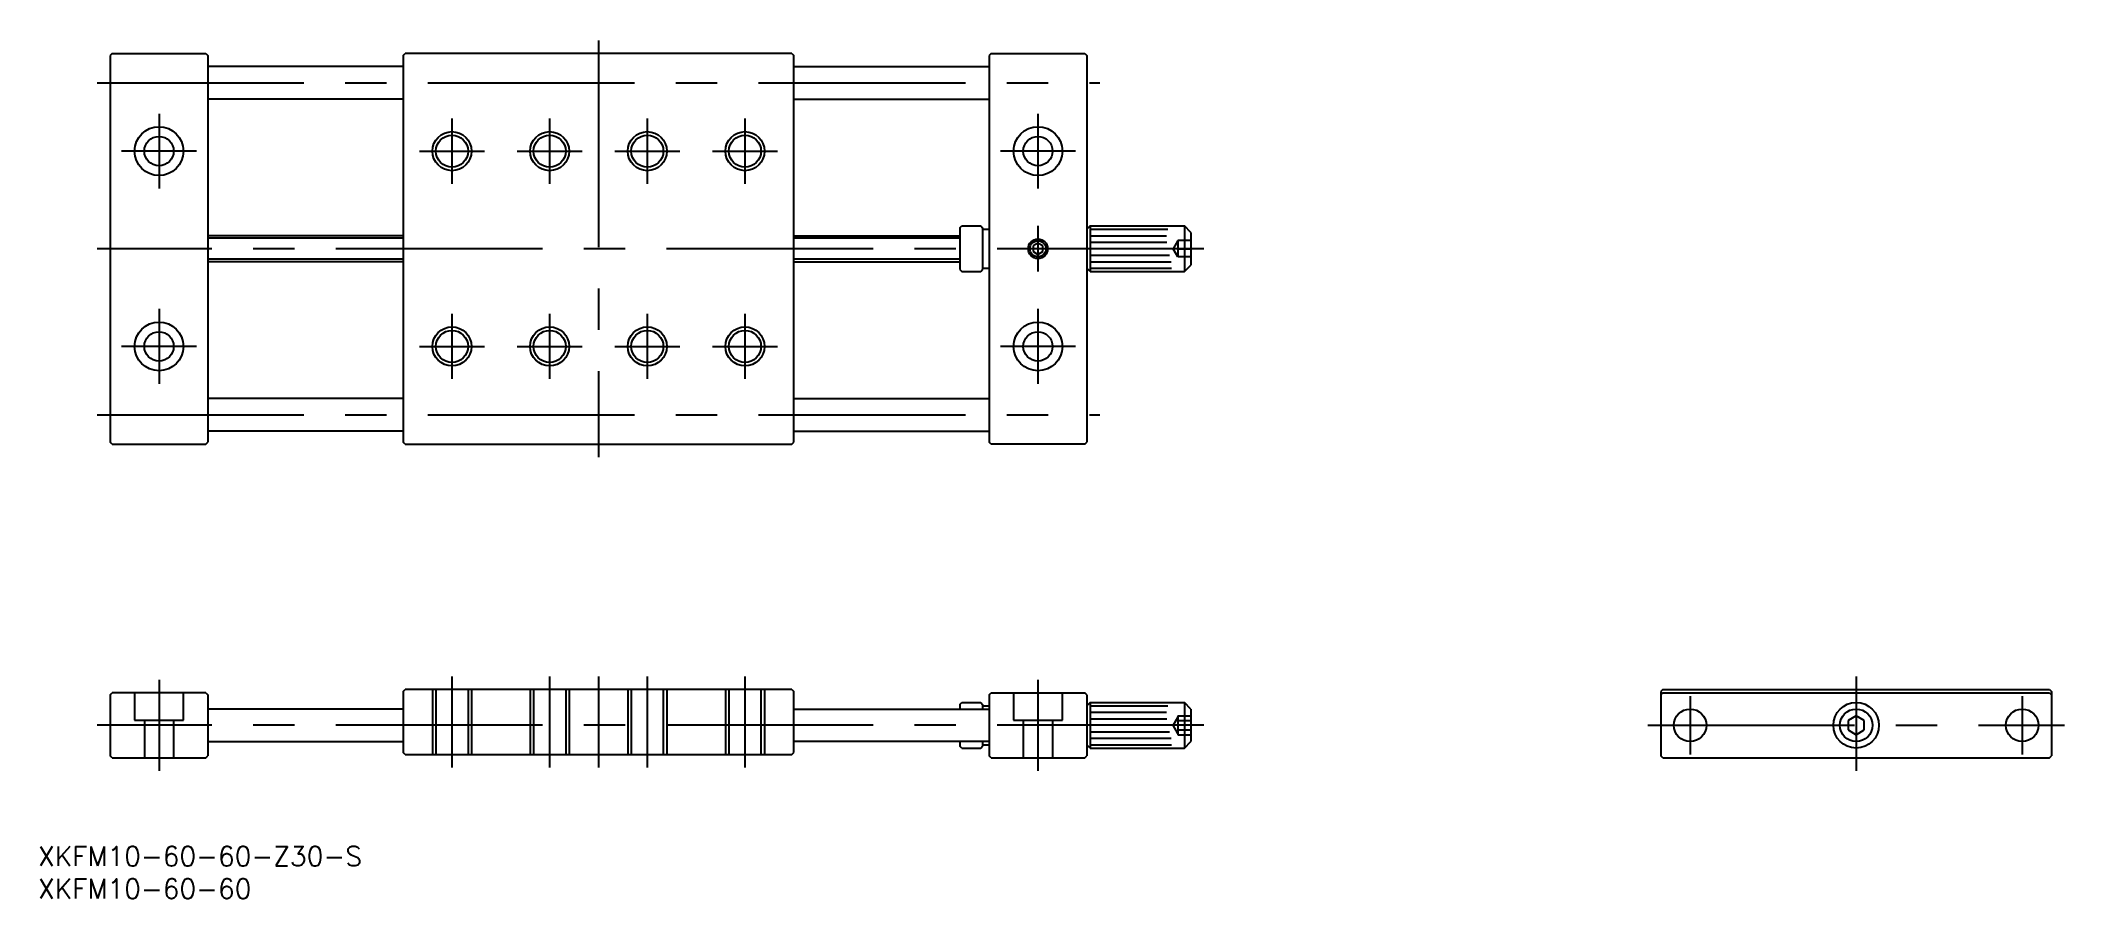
# Model space of a CAD drawing. Extents: x -279 to 32, y -27 to 105.
import ezdxf

# ---------------------------------------------------------------- set-up
doc = ezdxf.new("R2010")
doc.units = 0
doc.linetypes.add('CENTER', pattern=[50.8, 31.75, -6.35, 6.35, -6.35])
doc.linetypes.add('DASHED', pattern=[19.05, 12.7, -6.35])
doc.layers.get('0').update_dxf_attribs({"linetype": 'CONTINUOUS'})
doc.layers.add('CENTER', color=1, linetype='CONTINUOUS')
doc.styles.get("Standard").update_dxf_attribs({"font": 'txt.shx', "height": 3, "bigfont": 'bigfont.shx'})

msp = doc.modelspace()

# ---------------------------------------------------------------- linework, layer by layer
at = {"color": 7, "linetype": 'CONTINUOUS'}
for p, q in [((-267.87, 103.21), (-268.17, 102.91)), ((-268.17, 102.91), (-268.17, 43.51)), ((-267.87, 103.21), (-253.47, 103.21)), ((-253.47, 103.21), (-253.17, 102.91)), ((-253.17, 102.91), (-253.17, 43.51)), ((-223.17, 102.91), (-222.87, 103.21)), ((-223.17, 102.91), (-223.17, 43.51)), ((-163.47, 103.21), (-222.87, 103.21)), ((-163.47, 103.21), (-163.17, 102.91)), ((-163.17, 43.51), (-163.17, 102.91)), ((-132.87, 103.21), (-133.17, 102.91)), ((-133.17, 102.91), (-133.17, 43.51)), ((-132.87, 103.21), (-118.47, 103.21)), ((-118.47, 103.21), (-118.17, 102.91)), ((-118.17, 102.91), (-118.17, 43.51)), ((-223.17, 101.21), (-253.17, 101.21)), ((-163.17, 101.21), (-133.17, 101.21)), ((-223.17, 96.21), (-253.17, 96.21)), ((-163.17, 96.21), (-133.17, 96.21)), ((-223.17, 75.21), (-253.17, 75.21)), ((-163.17, 75.21), (-137.67, 75.21)), ((-137.67, 76.41), (-137.37, 76.71)), ((-137.67, 76.41), (-137.67, 70.01)), ((-137.37, 76.71), (-134.47, 76.71)), ((-134.47, 76.71), (-134.17, 76.41)), ((-134.17, 76.41), (-134.17, 70.01)), ((-134.17, 76.21), (-133.17, 76.21)), ((-117.67, 76.71), (-118.17, 76.21)), ((-117.67, 76.71), (-103.17, 76.71)), ((-117.67, 76.71), (-117.67, 69.71)), ((-117.67, 76.21), (-105.73, 76.21)), ((-117.67, 75.21), (-105.91, 75.21)), ((-103.17, 76.71), (-103.17, 69.71)), ((-102.17, 75.71), (-103.17, 76.71)), ((-102.17, 75.71), (-102.17, 70.71)), ((-125.67, 74.08), (-126.42, 73.65)), ((-126.42, 73.65), (-126.42, 72.78)), ((-126.42, 72.78), (-125.67, 72.35)), ((-124.92, 73.65), (-125.67, 74.08)), ((-125.67, 72.35), (-124.92, 72.78)), ((-124.92, 72.78), (-124.92, 73.65)), ((-117.67, 74.21), (-105.88, 74.21)), ((-117.67, 72.21), (-105.45, 72.21)), ((-223.17, 71.21), (-253.17, 71.21)), ((-163.17, 71.21), (-137.67, 71.21)), ((-137.67, 70.01), (-137.37, 69.71)), ((-137.37, 69.71), (-134.47, 69.71)), ((-134.47, 69.71), (-134.17, 70.01)), ((-134.17, 70.21), (-133.17, 70.21)), ((-117.67, 69.71), (-118.17, 70.21)), ((-117.67, 71.21), (-105.23, 71.21)), ((-117.67, 70.21), (-105.14, 70.21)), ((-117.67, 69.71), (-103.17, 69.71)), ((-103.17, 69.71), (-102.17, 70.71)), ((-223.17, 50.21), (-253.17, 50.21)), ((-163.17, 50.21), (-133.17, 50.21)), ((-223.17, 45.21), (-253.17, 45.21)), ((-163.17, 45.21), (-133.17, 45.21)), ((-267.87, 43.21), (-268.17, 43.51)), ((-267.87, 43.21), (-253.47, 43.21)), ((-253.47, 43.21), (-253.17, 43.51)), ((-222.87, 43.21), (-223.17, 43.51)), ((-222.87, 43.21), (-163.47, 43.21)), ((-163.47, 43.21), (-163.17, 43.51)), ((-132.87, 43.21), (-133.17, 43.51)), ((-118.47, 43.21), (-132.87, 43.21)), ((-118.47, 43.21), (-118.17, 43.51)), ((-268.17, 4.7), (-267.87, 5)), ((-268.17, 4.7), (-268.17, -4.7)), ((-253.47, 5), (-267.87, 5)), ((-253.47, 5), (-253.17, 4.7)), ((-253.17, 4.7), (-253.17, -4.7)), ((-223.17, 5.2), (-222.87, 5.5)), ((-223.17, 5.2), (-223.17, -4.2)), ((-163.47, 5.5), (-222.87, 5.5)), ((-163.47, 5.5), (-163.17, 5.2)), ((-163.17, -4.2), (-163.17, 5.2)), ((-137.67, 3.2), (-137.37, 3.5)), ((-137.67, 3.2), (-137.67, 2.5)), ((-137.37, 3.5), (-134.47, 3.5)), ((-134.47, 3.5), (-134.17, 3.2)), ((-134.17, 3.2), (-134.17, 2.5)), ((-133.17, 4.7), (-132.87, 5)), ((-133.17, 4.7), (-133.17, -4.7)), ((-132.87, 5), (-118.47, 5)), ((-118.17, 4.7), (-118.47, 5)), ((-118.17, 4.7), (-118.17, -4.7)), ((-117.67, 3.5), (-118.17, 3)), ((-117.67, 3.5), (-103.17, 3.5)), ((-117.67, 3.5), (-117.67, -3.5)), ((-103.17, 3.5), (-103.17, -3.5)), ((-102.17, 2.5), (-103.17, 3.5)), ((-29.7, 5.5), (-30, 5.2)), ((-30, 5.2), (-30, -4.5)), ((-29.7, 5), (-30, 4.7)), ((-30, 4.7), (-30, -4.7)), ((-29.7, 5.5), (29.7, 5.5)), ((-29.7, 5), (29.7, 5)), ((29.7, 5.5), (30, 5.2)), ((29.7, 5), (30, 4.7)), ((30, 5.2), (30, -4.5)), ((30, 4.7), (30, -4.7)), ((-223.17, 2.5), (-253.17, 2.5)), ((-163.17, 2.5), (-133.17, 2.5)), ((-134.17, 3), (-133.17, 3)), ((-117.67, 3), (-105.73, 3)), ((-117.67, 2), (-105.91, 2)), ((-117.67, 1), (-105.88, 1)), ((-102.17, 2.5), (-102.17, -2.5)), ((0, 1.44), (-1.25, 0.72)), ((-1.25, 0.72), (-1.25, -0.72)), ((1.25, 0.72), (0, 1.44)), ((1.25, -0.72), (1.25, 0.72)), ((-253.17, -2.5), (-223.17, -2.5)), ((-133.17, -2.5), (-163.17, -2.5)), ((-137.67, -2.5), (-137.67, -3.2)), ((-134.17, -2.5), (-134.17, -3.2)), ((-134.17, -3), (-133.17, -3)), ((-117.67, -3.5), (-118.17, -3)), ((-117.67, -1), (-105.45, -1)), ((-117.67, -2), (-105.23, -2)), ((-117.67, -3), (-105.14, -3)), ((-103.17, -3.5), (-102.17, -2.5)), ((-1.25, -0.72), (0, -1.44)), ((0, -1.44), (1.25, -0.72)), ((-267.87, -5), (-268.17, -4.7)), ((-267.87, -5), (-253.47, -5)), ((-253.47, -5), (-253.17, -4.7)), ((-222.87, -4.5), (-223.17, -4.2)), ((-222.87, -4.5), (-163.47, -4.5)), ((-163.47, -4.5), (-163.17, -4.2)), ((-137.37, -3.5), (-137.67, -3.2)), ((-137.37, -3.5), (-134.47, -3.5)), ((-134.47, -3.5), (-134.17, -3.2)), ((-132.87, -5), (-133.17, -4.7)), ((-132.87, -5), (-118.47, -5)), ((-118.47, -5), (-118.17, -4.7)), ((-117.67, -3.5), (-103.17, -3.5)), ((-29.7, -5), (-30, -4.7)), ((-29.7, -5), (29.7, -5)), ((29.7, -5), (30, -4.7))]:
    msp.add_line(p, q, dxfattribs=at)
at = {"color": 3, "linetype": 'CONTINUOUS'}
for p, q in [((-223.17, 74.83), (-253.17, 74.83)), ((-137.67, 74.83), (-163.17, 74.83)), ((-223.17, 71.59), (-253.17, 71.59)), ((-137.67, 71.59), (-163.17, 71.59))]:
    msp.add_line(p, q, dxfattribs=at)
at = {"color": 3, "linetype": 'DASHED'}
for p, q in [((-104.17, 74.46), (-104.89, 73.21)), ((-104.17, 71.96), (-104.89, 73.21)), ((-104.17, 74.46), (-104.17, 71.96)), ((-102.17, 74.46), (-104.17, 74.46)), ((-104.17, 73.21), (-102.17, 73.21)), ((-102.17, 71.96), (-104.17, 71.96)), ((-264.42, 5), (-264.42, 0.8)), ((-256.92, 0.8), (-256.92, 5)), ((-218.67, 5.5), (-218.67, -4.5)), ((-218.13, 5.5), (-218.13, -4.5)), ((-213.21, 5.5), (-213.21, -4.5)), ((-212.67, 5.5), (-212.67, -4.5)), ((-203.67, 5.5), (-203.67, -4.5)), ((-203.13, 5.5), (-203.13, -4.5)), ((-198.21, 5.5), (-198.21, -4.5)), ((-197.67, 5.5), (-197.67, -4.5)), ((-188.67, 5.5), (-188.67, -4.5)), ((-188.13, 5.5), (-188.13, -4.5)), ((-183.21, 5.5), (-183.21, -4.5)), ((-182.67, 5.5), (-182.67, -4.5)), ((-173.67, 5.5), (-173.67, -4.5)), ((-173.13, 5.5), (-173.13, -4.5)), ((-168.21, 5.5), (-168.21, -4.5)), ((-167.67, 5.5), (-167.67, -4.5)), ((-129.42, 5), (-129.42, 0.8)), ((-121.92, 0.8), (-121.92, 5)), ((-264.42, 0.8), (-256.92, 0.8)), ((-262.92, 0.8), (-262.92, -5)), ((-258.42, 0.8), (-258.42, -5)), ((-129.42, 0.8), (-121.92, 0.8)), ((-127.92, 0.8), (-127.92, -5)), ((-123.42, 0.8), (-123.42, -5)), ((-104.17, 1.25), (-104.89, 0)), ((-104.17, 1.44), (-104.17, -1.44)), ((-104.17, 1.44), (-102.17, 1.44)), ((-104.17, 0.72), (-102.17, 0.72)), ((-104.17, -1.25), (-104.89, 0)), ((-104.17, -0.72), (-102.17, -0.72)), ((-104.17, -1.44), (-102.17, -1.44))]:
    msp.add_line(p, q, dxfattribs=at)
at = {"color": 7, "linetype": 'CONTINUOUS'}
for centre, radius in [((-260.67, 88.21), 3.75), ((-260.67, 88.21), 2.25), ((-215.67, 88.21), 2.46), ((-200.67, 88.21), 2.46), ((-185.67, 88.21), 2.46), ((-170.67, 88.21), 2.46), ((-125.67, 88.21), 3.75), ((-125.67, 88.21), 2.25), ((-125.67, 73.21), 1.23), ((-260.67, 58.21), 3.75), ((-260.67, 58.21), 2.25), ((-215.67, 58.21), 2.46), ((-200.67, 58.21), 2.46), ((-185.67, 58.21), 2.46), ((-170.67, 58.21), 2.46), ((-125.67, 58.21), 3.75), ((-125.67, 58.21), 2.25), ((0, 0), 3.5), ((-25.5, 0), 2.5), ((-25.5, 0), 2.5), ((0, 0), 2.5), ((25.5, 0), 2.5)]:
    msp.add_circle(centre, radius, dxfattribs=at)
at = {"color": 3, "linetype": 'CONTINUOUS'}
for centre, radius in [((-215.67, 88.21), 3), ((-200.67, 88.21), 3), ((-185.67, 88.21), 3), ((-170.67, 88.21), 3), ((-125.67, 73.21), 1.5), ((-215.67, 58.21), 3), ((-200.67, 58.21), 3), ((-185.67, 58.21), 3), ((-170.67, 58.21), 3)]:
    msp.add_circle(centre, radius, dxfattribs=at)
at = {"layer": 'CENTER', "color": 1, "linetype": 'CENTER'}
for p, q in [((-193.17, 105.21), (-193.17, 41.21)), ((-270.17, 98.71), (-116.17, 98.71)), ((-260.67, 93.96), (-260.67, 82.46)), ((-125.67, 93.96), (-125.67, 82.46)), ((-215.67, 93.21), (-215.67, 83.21)), ((-200.67, 93.21), (-200.67, 83.21)), ((-185.67, 93.21), (-185.67, 83.21)), ((-170.67, 93.21), (-170.67, 83.21)), ((-254.92, 88.21), (-266.42, 88.21)), ((-220.67, 88.21), (-210.67, 88.21)), ((-205.67, 88.21), (-195.67, 88.21)), ((-190.67, 88.21), (-180.67, 88.21)), ((-175.67, 88.21), (-165.67, 88.21)), ((-119.92, 88.21), (-131.42, 88.21)), ((-125.67, 76.71), (-125.67, 69.71)), ((-100.17, 73.21), (-270.17, 73.21)), ((-260.67, 63.96), (-260.67, 52.46)), ((-215.67, 63.21), (-215.67, 53.21)), ((-200.67, 63.21), (-200.67, 53.21)), ((-185.67, 63.21), (-185.67, 53.21)), ((-170.67, 63.21), (-170.67, 53.21)), ((-125.67, 63.96), (-125.67, 52.46)), ((-254.92, 58.21), (-266.42, 58.21)), ((-220.67, 58.21), (-210.67, 58.21)), ((-205.67, 58.21), (-195.67, 58.21)), ((-190.67, 58.21), (-180.67, 58.21)), ((-175.67, 58.21), (-165.67, 58.21)), ((-119.92, 58.21), (-131.42, 58.21)), ((-270.17, 47.71), (-116.17, 47.71)), ((-260.67, 7), (-260.67, -7)), ((-215.67, 7.5), (-215.67, -6.5)), ((-200.67, 7.5), (-200.67, -6.5)), ((-193.17, 7.5), (-193.17, -6.5)), ((-185.67, 7.5), (-185.67, -6.5)), ((-170.67, 7.5), (-170.67, -6.5)), ((-125.67, 7), (-125.67, -7)), ((0, 7.5), (0, -7)), ((-25.5, 4.5), (-25.5, -4.5)), ((25.5, 4.5), (25.5, -4.5)), ((-100.17, 0), (-270.17, 0)), ((-32, 0), (32, 0))]:
    msp.add_line(p, q, dxfattribs=at)

# ---------------------------------------------------------------- texts
at = {"color": 7, "linetype": 'CONTINUOUS'}
for s, p in [('XKFM10-60-60-Z30-S', (-279.26, -21.61)), ('XKFM10-60-60', (-279.26, -26.61))]:
    msp.add_text(s, height=3, dxfattribs=at).set_placement(p)

doc.saveas('drawing.dxf')
